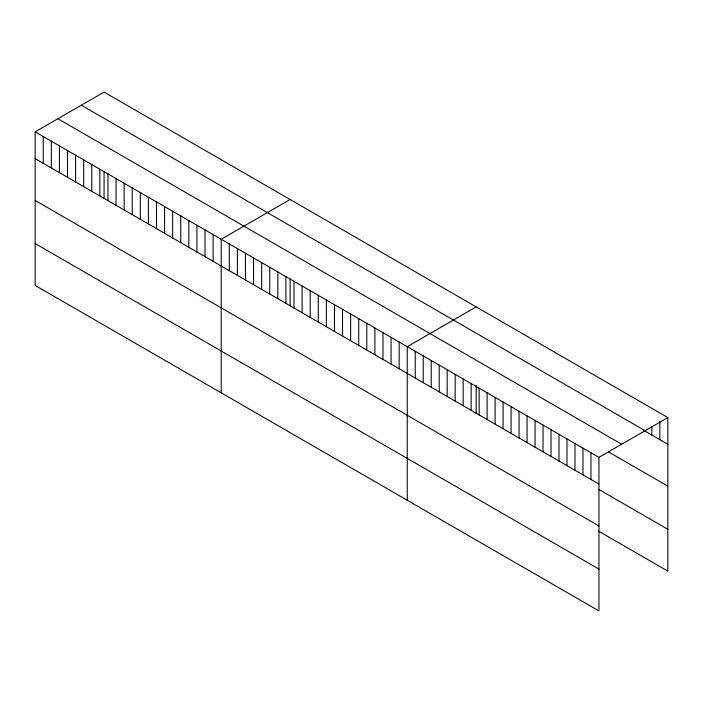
<?xml version="1.0" encoding="UTF-8"?>
<svg xmlns="http://www.w3.org/2000/svg" width="703" height="703" viewBox="0 0 703 703"><rect width="100%" height="100%" fill="white"/><g stroke="black" fill="none" stroke-linecap="round" stroke-linejoin="round"><path stroke-width="1.05" d="M35.15 131.856L598.938 457.363L598.938 610.925L35.15 285.427L35.15 131.856L104.062 92.075L667.85 417.573L667.85 571.144L598.631 531.178M290.111 199.494L221.199 239.275L221.199 392.836M476.159 306.903L407.248 346.693L407.248 500.255M598.938 457.363L667.85 417.573M81.32 105.204L645.108 430.702M643.886 430.473L667.85 444.314M57.892 118.728L621.68 444.234M608.394 451.836L667.85 486.16M35.15 158.597L598.938 484.095M598.631 489.323L667.85 529.289M35.15 200.452L598.938 525.949M35.15 243.572L598.938 569.07M659.862 421.519L659.862 439.7M651.874 426.528L651.874 435.087M590.951 452.75L590.951 479.481M582.963 448.136L582.963 474.877M574.975 443.523L574.975 470.263M566.987 438.918L566.987 465.65M558.999 434.305L558.999 461.036M551.02 429.691L551.02 456.432M543.032 425.078L543.032 451.818M535.045 420.473L535.045 447.205M527.057 415.86L527.057 442.591M519.069 411.246L519.069 437.987M511.081 406.633L511.081 433.373M503.093 402.028L503.093 428.76M495.105 397.415L495.105 424.146M487.117 392.801L487.117 419.542M479.13 388.188L479.13 414.928M476.159 385.2L476.159 413.223M471.151 383.583L471.151 410.315M463.163 378.97L463.163 405.701M455.175 374.356L455.175 401.097M447.187 369.743L447.187 396.483M439.199 365.138L439.199 391.87M431.211 360.525L431.211 387.256M423.224 355.911L423.224 382.652M415.236 351.298L415.236 378.038M399.163 342.018L399.163 368.759M391.07 337.352L391.07 364.084M382.986 332.677L382.986 359.418M374.892 328.011L374.892 354.743M366.808 323.336L366.808 350.076M358.715 318.67L358.715 345.401M350.63 313.995L350.63 340.735M342.537 309.329L342.537 336.06M334.452 304.663L334.452 331.394M326.359 299.988L326.359 326.719M318.266 295.322L318.266 322.053M310.181 290.647L310.181 317.378M302.088 285.98L302.088 312.712M294.003 281.305L294.003 308.046M290.111 278.863L290.111 305.814M285.91 276.639L285.91 303.371M277.826 271.964L277.826 298.705M269.732 267.298L269.732 294.03M261.648 262.623L261.648 289.364M253.555 257.957L253.555 284.689M245.47 253.282L245.47 280.022M237.377 248.616L237.377 275.348M229.292 243.95L229.292 270.681M213.114 234.609L213.114 261.34M205.021 229.934L205.021 256.665M196.937 225.268L196.937 251.999M188.843 220.593L188.843 247.333M180.759 215.926L180.759 242.658M172.666 211.252L172.666 237.992M164.572 206.585L164.572 233.317M156.488 201.91L156.488 228.651M148.395 197.244L148.395 223.976M140.31 192.569L140.31 219.31M132.217 187.903L132.217 214.635M124.132 183.228L124.132 209.969M116.039 178.562L116.039 205.294M107.954 173.896L107.954 200.627M104.062 171.444L104.062 198.395M99.861 169.221L99.861 195.952M91.777 164.555L91.777 191.286M83.683 159.88L83.683 186.62M75.599 155.214L75.599 181.945M67.506 150.539L67.506 177.279M59.421 145.873L59.421 172.604M51.328 141.198L51.328 167.938M43.243 136.531L43.243 163.263"/></g></svg>
